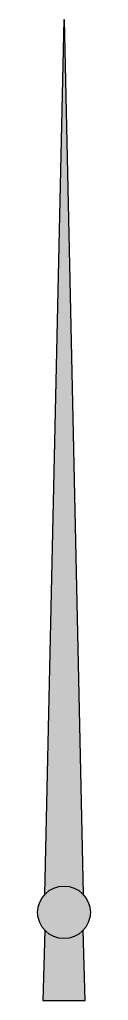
# Model space of a CAD drawing. Header units: millimetres. Extents: x -5 to 5, y -17 to 170.
import ezdxf

# ---------------------------------------------------------------- set-up
doc = ezdxf.new("R2010")
doc.units = ezdxf.units.MM

msp = doc.modelspace()

# ---------------------------------------------------------------- hatches: boundary and pattern name
h = msp.add_hatch(color=256)
h.set_gradient(color1=(199, 200, 202), tint=1, name='CYLINDER')
h.paths.add_polyline_path([(0, 170), (-3.62, 3.45, -0.427637), (3.62, 3.45)])
h.paths.add_polyline_path([(5, 0, 1), (-5, 0, 1)])
h.paths.add_polyline_path([(3.62, -3.45, -0.427637), (-3.62, -3.45), (-4, -16.76), (4, -16.76)])

# ---------------------------------------------------------------- linework, layer by layer
at = {"color": 7, "true_color": 0xffffff}
for p, q in [((-3.62, 3.45), (0, 170)), ((0, 170), (3.62, 3.45)), ((-3.62, -3.45), (-4, -16.76)), ((4, -16.76), (3.62, -3.45)), ((-4, -16.76), (4, -16.76))]:
    msp.add_line(p, q, dxfattribs=at)
msp.add_circle((0, 0), 5, dxfattribs=at)

doc.saveas('drawing.dxf')
